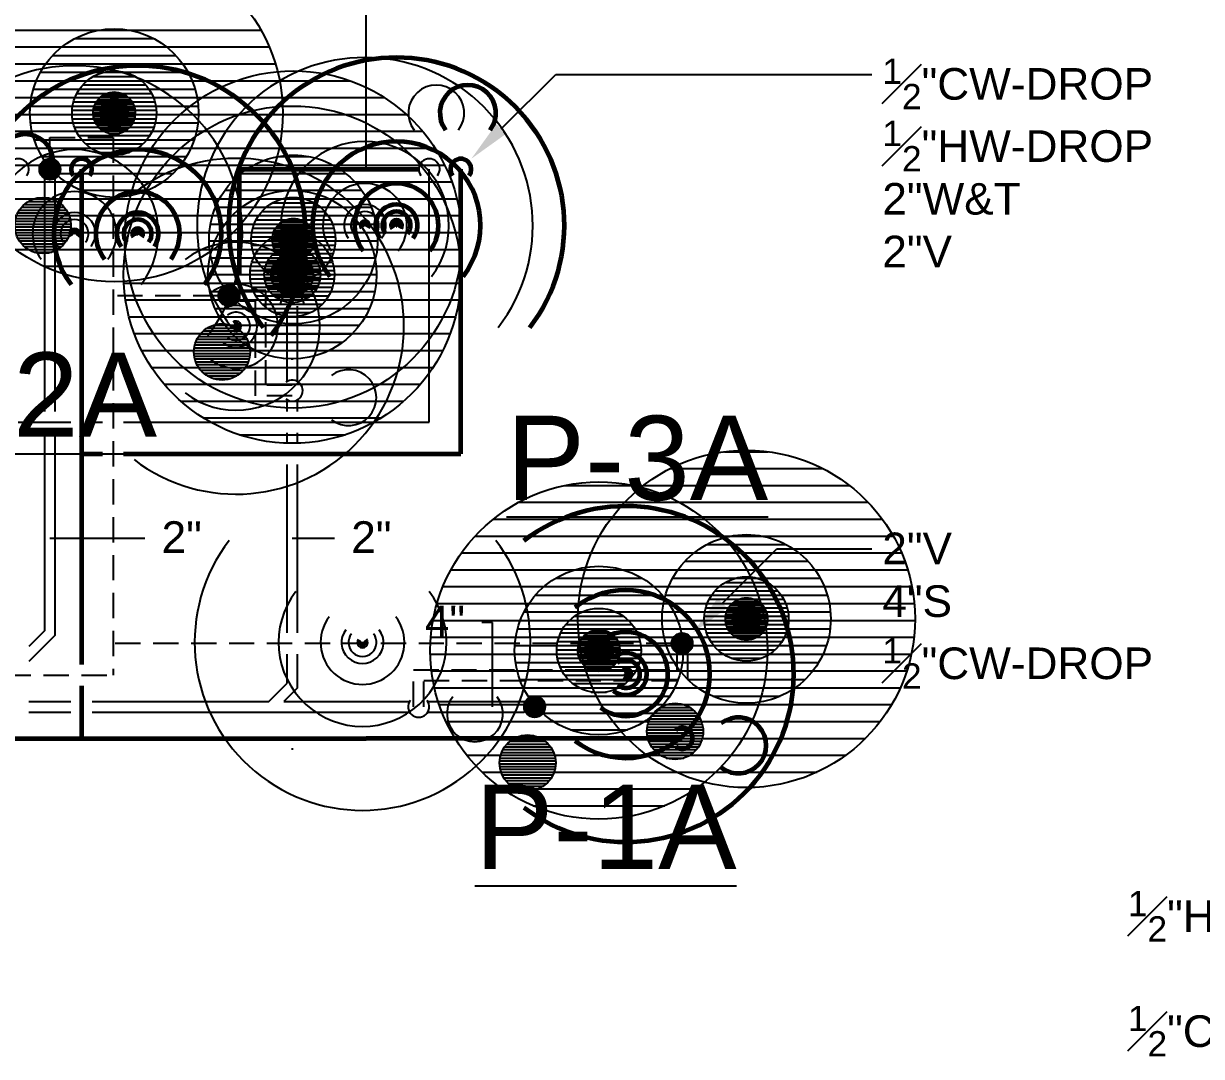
# Model space of a CAD drawing. Extents: x 2104 to 16979, y 4026 to 5124.
# Drawn here: x 9623.2 to 9790.9, y 4526.7 to 4673.7 of the extents above; entities that cross this region are included whole.
import ezdxf
from ezdxf import colors
from ezdxf.entities.mleader import LeaderData, LeaderLine
from ezdxf.math import Vec2, Vec3

# ---------------------------------------------------------------- set-up
doc = ezdxf.new("R2010")
doc.units = 0
doc.header["$LTSCALE"] = 18
doc.header["$MEASUREMENT"] = 0
doc.linetypes.add('VENT', pattern=[0.30000000000000004, 0.2, -0.1])
for name, color, linetype in [('G-ANNO-TEXT', 70, 'Continuous'), ('P-HW-N', 1, 'Continuous'), ('P-HW-N @ 1 (1)', 1, 'Continuous'), ('P-HW-N @ 1 (2)', 1, 'Continuous'), ('P-HW-N @ 12', 1, 'Continuous'), ('P-HW-N @ 128', 1, 'Continuous'), ('P-HW-N @ 16', 1, 'Continuous'), ('P-HW-N @ 192', 1, 'Continuous'), ('P-HW-N @ 2', 1, 'Continuous'), ('P-HW-N @ 24', 1, 'Continuous'), ('P-HW-N @ 384', 1, 'Continuous'), ('P-HW-N @ 4', 1, 'Continuous'), ('P-HW-N @ 48', 1, 'Continuous'), ('P-HW-N @ 64', 1, 'Continuous'), ('P-HW-N @ 768', 1, 'Continuous'), ('P-HW-N @ 8', 1, 'Continuous'), ('P-HW-N @ 96', 1, 'Continuous'), ('P-SAN-N', 6, 'Continuous'), ('P-SAN-N @ 1 (1)', 6, 'Continuous'), ('P-SAN-N @ 1 (2)', 6, 'Continuous'), ('P-SAN-N @ 12', 6, 'Continuous'), ('P-SAN-N @ 128', 6, 'Continuous'), ('P-SAN-N @ 16', 6, 'Continuous'), ('P-SAN-N @ 192', 6, 'Continuous'), ('P-SAN-N @ 2', 6, 'Continuous'), ('P-SAN-N @ 24', 6, 'Continuous'), ('P-SAN-N @ 384', 6, 'Continuous'), ('P-SAN-N @ 4', 6, 'Continuous'), ('P-SAN-N @ 48', 6, 'Continuous'), ('P-SAN-N @ 64', 6, 'Continuous'), ('P-SAN-N @ 768', 6, 'Continuous'), ('P-SAN-N @ 8', 6, 'Continuous'), ('P-SAN-N @ 96', 6, 'Continuous'), ('P-SANV-N', 5, 'VENT'), ('P-SANV-N @ 1 (1)', 5, 'VENT'), ('P-SANV-N @ 1 (2)', 5, 'VENT'), ('P-SANV-N @ 12', 5, 'VENT'), ('P-SANV-N @ 128', 5, 'VENT'), ('P-SANV-N @ 16', 5, 'VENT'), ('P-SANV-N @ 192', 5, 'VENT'), ('P-SANV-N @ 2', 5, 'VENT'), ('P-SANV-N @ 24', 5, 'VENT'), ('P-SANV-N @ 384', 5, 'VENT'), ('P-SANV-N @ 4', 5, 'VENT'), ('P-SANV-N @ 48', 5, 'VENT'), ('P-SANV-N @ 64', 5, 'VENT'), ('P-SANV-N @ 768', 5, 'VENT'), ('P-SANV-N @ 8', 5, 'VENT'), ('P-SANV-N @ 96', 5, 'VENT')]:
    doc.layers.add(name, color=color, linetype=linetype)
for name, color, linetype, lineweight in [('P-CW-N', 4, 'Continuous', 60), ('P-CW-N @ 1 (1)', 4, 'Continuous', 60), ('P-CW-N @ 1 (2)', 4, 'Continuous', 60), ('P-CW-N @ 12', 4, 'Continuous', 60), ('P-CW-N @ 128', 4, 'Continuous', 60), ('P-CW-N @ 16', 4, 'Continuous', 60), ('P-CW-N @ 192', 4, 'Continuous', 60), ('P-CW-N @ 2', 4, 'Continuous', 60), ('P-CW-N @ 24', 4, 'Continuous', 60), ('P-CW-N @ 384', 4, 'Continuous', 60), ('P-CW-N @ 4', 4, 'Continuous', 60), ('P-CW-N @ 48', 4, 'Continuous', 60), ('P-CW-N @ 64', 4, 'Continuous', 60), ('P-CW-N @ 768', 4, 'Continuous', 60), ('P-CW-N @ 8', 4, 'Continuous', 60), ('P-CW-N @ 96', 4, 'Continuous', 60)]:
    doc.layers.add(name, color=color, linetype=linetype, lineweight=lineweight)
doc.layers.get('0').freeze()
doc.styles.add('Arial', font='arial.ttf')
doc.dimstyles.new('Loop048', dxfattribs={"dimscale": 0, "dimtxt": 0.09375, "dimasz": 0.03125, "dimexe": 0.0625, "dimexo": 0.0625, "dimgap": 0.09375, "dimtad": 1, "dimdec": 4, "dimzin": 3, "dimdsep": 46, "dimlunit": 4, "dimtxsty": 'Arial', "dimblk": 'OBLIQUE', "dimcen": 0.09375, "dimdle": 0.0625, "dimclrd": 256, "dimclre": 256, "dimclrt": 256, "dimadec": 4, "dimazin": 0, "dimtfac": 0.8, "dimtdec": 4, "dimtix": 1, "dimtofl": 0, "dimtmove": 1, "dimatfit": 0, "dimldrblk": 'LeaderNoteBlock', "dimfxl": 1, "dimfrac": 1, "dimtolj": 1, "dimtzin": 0, "dimlwd": -1, "dimlwe": -1, "dimarcsym": 0})

# ---------------------------------------------------------------- blocks, each defined once
blk = doc.blocks.new('*U7')
h = blk.add_hatch()
h.set_pattern_fill('ANSI31', color=256, scale=0.025, angle=135)
h.set_pattern_definition([(180, (0, 0), (-4.336808689942018e-19, -0.003125), [])])
edge = h.paths.add_edge_path()
edge.add_arc((-3.469446951953614e-18, -6.938893903907228e-18), 0.03125000000000001, 0, 360)
blk.add_circle((0, 0), 0.03125)
blk = doc.blocks.new('*U257')
at = {"layer": 'P-SANV-N @ 1 (1)', "rotation": 180}
blk.add_blockref('*U7', (9661.656418475846, 4643), dxfattribs=at)
at = {"layer": 'P-SANV-N @ 1 (2)', "rotation": 180}
blk.add_blockref('*U7', (9661.656418475846, 4643), dxfattribs=at)
at = {"layer": 'P-SANV-N @ 12', "xscale": 12, "yscale": 12, "zscale": 12, "rotation": 180}
blk.add_blockref('*U7', (9661.656418475846, 4643), dxfattribs=at)
at = {"layer": 'P-SANV-N @ 128', "xscale": 128, "yscale": 128, "zscale": 128, "rotation": 180}
blk.add_blockref('*U7', (9651.5, 4627), dxfattribs=at)
at = {"layer": 'P-SANV-N @ 16', "xscale": 16, "yscale": 16, "zscale": 16, "rotation": 180}
blk.add_blockref('*U7', (9661.656418475846, 4643), dxfattribs=at)
at = {"layer": 'P-SANV-N @ 192', "xscale": 192, "yscale": 192, "zscale": 192, "rotation": 180}
blk.add_blockref('*U7', (9661.656418475846, 4643), dxfattribs=at)
at = {"layer": 'P-SANV-N @ 2', "xscale": 2, "yscale": 2, "zscale": 2, "rotation": 180}
blk.add_blockref('*U7', (9661.656418475846, 4643), dxfattribs=at)
at = {"layer": 'P-SANV-N @ 24', "xscale": 24, "yscale": 24, "zscale": 24, "rotation": 180}
blk.add_blockref('*U7', (9661.656418475846, 4643), dxfattribs=at)
at = {"layer": 'P-SANV-N @ 384', "xscale": 384, "yscale": 384, "zscale": 384, "rotation": 180}
blk.add_blockref('*U7', (9661.656418475846, 4643), dxfattribs=at)
at = {"layer": 'P-SANV-N @ 4', "xscale": 4, "yscale": 4, "zscale": 4, "rotation": 180}
blk.add_blockref('*U7', (9661.656418475846, 4643), dxfattribs=at)
at = {"layer": 'P-SANV-N @ 48', "xscale": 48, "yscale": 48, "zscale": 48, "rotation": 180}
blk.add_blockref('*U7', (9652.5, 4635), dxfattribs=at)
at = {"layer": 'P-SANV-N @ 64', "xscale": 64, "yscale": 64, "zscale": 64, "rotation": 180}
blk.add_blockref('*U7', (9661.656418475846, 4643), dxfattribs=at)
at = {"layer": 'P-SANV-N @ 768', "xscale": 768, "yscale": 768, "zscale": 768, "rotation": 180}
blk.add_blockref('*U7', (9661.656418475846, 4643), dxfattribs=at)
at = {"layer": 'P-SANV-N @ 8', "xscale": 8, "yscale": 8, "zscale": 8, "rotation": 180}
blk.add_blockref('*U7', (9661.656418475846, 4643), dxfattribs=at)
at = {"layer": 'P-SANV-N @ 96', "xscale": 96, "yscale": 96, "zscale": 96, "rotation": 180}
blk.add_blockref('*U7', (9661.656418475846, 4643), dxfattribs=at)
blk = doc.blocks.new('*U258')
at = {"layer": 'P-SANV-N @ 1 (1)', "rotation": 180}
blk.add_blockref('*U7', (9726.156418475846, 4589), dxfattribs=at)
at = {"layer": 'P-SANV-N @ 1 (2)', "rotation": 180}
blk.add_blockref('*U7', (9726.156418475846, 4589), dxfattribs=at)
at = {"layer": 'P-SANV-N @ 12', "xscale": 12, "yscale": 12, "zscale": 12, "rotation": 180}
blk.add_blockref('*U7', (9726.156418475846, 4589), dxfattribs=at)
at = {"layer": 'P-SANV-N @ 128', "xscale": 128, "yscale": 128, "zscale": 128, "rotation": 180}
blk.add_blockref('*U7', (9716, 4573), dxfattribs=at)
at = {"layer": 'P-SANV-N @ 16', "xscale": 16, "yscale": 16, "zscale": 16, "rotation": 180}
blk.add_blockref('*U7', (9726.156418475846, 4589), dxfattribs=at)
at = {"layer": 'P-SANV-N @ 192', "xscale": 192, "yscale": 192, "zscale": 192, "rotation": 180}
blk.add_blockref('*U7', (9726.156418475846, 4589), dxfattribs=at)
at = {"layer": 'P-SANV-N @ 2', "xscale": 2, "yscale": 2, "zscale": 2, "rotation": 180}
blk.add_blockref('*U7', (9726.156418475846, 4589), dxfattribs=at)
at = {"layer": 'P-SANV-N @ 24', "xscale": 24, "yscale": 24, "zscale": 24, "rotation": 180}
blk.add_blockref('*U7', (9726.156418475846, 4589), dxfattribs=at)
at = {"layer": 'P-SANV-N @ 384', "xscale": 384, "yscale": 384, "zscale": 384, "rotation": 180}
blk.add_blockref('*U7', (9726.156418475846, 4589), dxfattribs=at)
at = {"layer": 'P-SANV-N @ 4', "xscale": 4, "yscale": 4, "zscale": 4, "rotation": 180}
blk.add_blockref('*U7', (9726.156418475846, 4589), dxfattribs=at)
at = {"layer": 'P-SANV-N @ 48', "xscale": 48, "yscale": 48, "zscale": 48, "rotation": 180}
blk.add_blockref('*U7', (9717, 4585.5), dxfattribs=at)
at = {"layer": 'P-SANV-N @ 64', "xscale": 64, "yscale": 64, "zscale": 64, "rotation": 180}
blk.add_blockref('*U7', (9726.156418475846, 4589), dxfattribs=at)
at = {"layer": 'P-SANV-N @ 768', "xscale": 768, "yscale": 768, "zscale": 768, "rotation": 180}
blk.add_blockref('*U7', (9726.156418475846, 4589), dxfattribs=at)
at = {"layer": 'P-SANV-N @ 8', "xscale": 8, "yscale": 8, "zscale": 8, "rotation": 180}
blk.add_blockref('*U7', (9726.156418475846, 4589), dxfattribs=at)
at = {"layer": 'P-SANV-N @ 96', "xscale": 96, "yscale": 96, "zscale": 96, "rotation": 180}
blk.add_blockref('*U7', (9726.156418475846, 4589), dxfattribs=at)
blk = doc.blocks.new('*U259')
at = {"layer": 'P-SAN-N @ 1 (1)', "rotation": 180}
blk.add_blockref('*U7', (9705.156418475846, 4584.5), dxfattribs=at)
at = {"layer": 'P-SAN-N @ 1 (2)', "rotation": 180}
blk.add_blockref('*U7', (9705.156418475846, 4584.5), dxfattribs=at)
at = {"layer": 'P-SAN-N @ 12', "xscale": 12, "yscale": 12, "zscale": 12, "rotation": 180}
blk.add_blockref('*U7', (9705.156418475846, 4584.5), dxfattribs=at)
at = {"layer": 'P-SAN-N @ 128', "xscale": 128, "yscale": 128, "zscale": 128, "rotation": 180}
blk.add_blockref('*U7', (9695, 4568.5), dxfattribs=at)
at = {"layer": 'P-SAN-N @ 16', "xscale": 16, "yscale": 16, "zscale": 16, "rotation": 180}
blk.add_blockref('*U7', (9705.156418475846, 4584.5), dxfattribs=at)
at = {"layer": 'P-SAN-N @ 192', "xscale": 192, "yscale": 192, "zscale": 192, "rotation": 180}
blk.add_blockref('*U7', (9705.156418475846, 4584.5), dxfattribs=at)
at = {"layer": 'P-SAN-N @ 2', "xscale": 2, "yscale": 2, "zscale": 2, "rotation": 180}
blk.add_blockref('*U7', (9705.156418475846, 4584.5), dxfattribs=at)
at = {"layer": 'P-SAN-N @ 24', "xscale": 24, "yscale": 24, "zscale": 24, "rotation": 180}
blk.add_blockref('*U7', (9705.156418475846, 4584.5), dxfattribs=at)
at = {"layer": 'P-SAN-N @ 384', "xscale": 384, "yscale": 384, "zscale": 384, "rotation": 180}
blk.add_blockref('*U7', (9705.156418475846, 4584.5), dxfattribs=at)
at = {"layer": 'P-SAN-N @ 4', "xscale": 4, "yscale": 4, "zscale": 4, "rotation": 180}
blk.add_blockref('*U7', (9705.156418475846, 4584.5), dxfattribs=at)
at = {"layer": 'P-SAN-N @ 48', "xscale": 48, "yscale": 48, "zscale": 48, "rotation": 180}
blk.add_blockref('*U7', (9696, 4576.5), dxfattribs=at)
at = {"layer": 'P-SAN-N @ 64', "xscale": 64, "yscale": 64, "zscale": 64, "rotation": 180}
blk.add_blockref('*U7', (9705.156418475846, 4584.5), dxfattribs=at)
at = {"layer": 'P-SAN-N @ 768', "xscale": 768, "yscale": 768, "zscale": 768, "rotation": 180}
blk.add_blockref('*U7', (9705.156418475846, 4584.5), dxfattribs=at)
at = {"layer": 'P-SAN-N @ 8', "xscale": 8, "yscale": 8, "zscale": 8, "rotation": 180}
blk.add_blockref('*U7', (9705.156418475846, 4584.5), dxfattribs=at)
at = {"layer": 'P-SAN-N @ 96', "xscale": 96, "yscale": 96, "zscale": 96, "rotation": 180}
blk.add_blockref('*U7', (9705.156418475846, 4584.5), dxfattribs=at)
blk = doc.blocks.new('*U260')
at = {"layer": 'P-SAN-N @ 1 (1)', "rotation": 180}
blk.add_blockref('*U7', (9636.156418475846, 4661), dxfattribs=at)
at = {"layer": 'P-SAN-N @ 1 (2)', "rotation": 180}
blk.add_blockref('*U7', (9636.156418475846, 4661), dxfattribs=at)
at = {"layer": 'P-SAN-N @ 12', "xscale": 12, "yscale": 12, "zscale": 12, "rotation": 180}
blk.add_blockref('*U7', (9636.156418475846, 4661), dxfattribs=at)
at = {"layer": 'P-SAN-N @ 128', "xscale": 128, "yscale": 128, "zscale": 128, "rotation": 180}
blk.add_blockref('*U7', (9626, 4645), dxfattribs=at)
at = {"layer": 'P-SAN-N @ 16', "xscale": 16, "yscale": 16, "zscale": 16, "rotation": 180}
blk.add_blockref('*U7', (9636.156418475846, 4661), dxfattribs=at)
at = {"layer": 'P-SAN-N @ 192', "xscale": 192, "yscale": 192, "zscale": 192, "rotation": 180}
blk.add_blockref('*U7', (9636.156418475846, 4661), dxfattribs=at)
at = {"layer": 'P-SAN-N @ 2', "xscale": 2, "yscale": 2, "zscale": 2, "rotation": 180}
blk.add_blockref('*U7', (9636.156418475846, 4661), dxfattribs=at)
at = {"layer": 'P-SAN-N @ 24', "xscale": 24, "yscale": 24, "zscale": 24, "rotation": 180}
blk.add_blockref('*U7', (9636.156418475846, 4661), dxfattribs=at)
at = {"layer": 'P-SAN-N @ 384', "xscale": 384, "yscale": 384, "zscale": 384, "rotation": 180}
blk.add_blockref('*U7', (9636.156418475846, 4661), dxfattribs=at)
at = {"layer": 'P-SAN-N @ 4', "xscale": 4, "yscale": 4, "zscale": 4, "rotation": 180}
blk.add_blockref('*U7', (9636.156418475846, 4661), dxfattribs=at)
at = {"layer": 'P-SAN-N @ 48', "xscale": 48, "yscale": 48, "zscale": 48, "rotation": 180}
blk.add_blockref('*U7', (9627, 4653), dxfattribs=at)
at = {"layer": 'P-SAN-N @ 64', "xscale": 64, "yscale": 64, "zscale": 64, "rotation": 180}
blk.add_blockref('*U7', (9636.156418475846, 4661), dxfattribs=at)
at = {"layer": 'P-SAN-N @ 768', "xscale": 768, "yscale": 768, "zscale": 768, "rotation": 180}
blk.add_blockref('*U7', (9636.156418475846, 4661), dxfattribs=at)
at = {"layer": 'P-SAN-N @ 8', "xscale": 8, "yscale": 8, "zscale": 8, "rotation": 180}
blk.add_blockref('*U7', (9636.156418475846, 4661), dxfattribs=at)
at = {"layer": 'P-SAN-N @ 96', "xscale": 96, "yscale": 96, "zscale": 96, "rotation": 180}
blk.add_blockref('*U7', (9636.156418475846, 4661), dxfattribs=at)
blk = doc.blocks.new('*U8')
at = {"linetype": 'Continuous'}
blk.add_arc((0, 0), 0.03111555437015312, 232.5669694738212, 127.4330305261797, dxfattribs=at)
blk = doc.blocks.new('*U261')
at = {"layer": 'P-CW-N @ 1 (1)', "rotation": 90}
blk.add_blockref('*U8', (9639.5, 4643.843581524154), dxfattribs=at)
at = {"layer": 'P-CW-N @ 1 (2)', "rotation": 89.99999999999999}
blk.add_blockref('*U8', (9639.5, 4643.843581524154), dxfattribs=at)
at = {"layer": 'P-CW-N @ 12', "xscale": 12, "yscale": 12, "zscale": 12, "rotation": 89.99999999999999}
blk.add_blockref('*U8', (9639.5, 4643.843581524154), dxfattribs=at)
at = {"layer": 'P-CW-N @ 128', "xscale": 128, "yscale": 128, "zscale": 128, "rotation": 89.99999999999999}
blk.add_blockref('*U8', (9623.5, 4654), dxfattribs=at)
at = {"layer": 'P-CW-N @ 16', "xscale": 16, "yscale": 16, "zscale": 16, "rotation": 89.99999999999999}
blk.add_blockref('*U8', (9639.5, 4643.843581524154), dxfattribs=at)
at = {"layer": 'P-CW-N @ 192', "xscale": 192.0000000000001, "yscale": 192.0000000000001, "zscale": 192.0000000000001, "rotation": 89.99999999999999}
blk.add_blockref('*U8', (9639.5, 4643.843581524154), dxfattribs=at)
at = {"layer": 'P-CW-N @ 2', "xscale": 2, "yscale": 2, "zscale": 2, "rotation": 89.99999999999999}
blk.add_blockref('*U8', (9639.5, 4643.843581524154), dxfattribs=at)
at = {"layer": 'P-CW-N @ 24', "xscale": 24.00000000000001, "yscale": 24.00000000000001, "zscale": 24.00000000000001, "rotation": 89.99999999999999}
blk.add_blockref('*U8', (9639.5, 4643.843581524154), dxfattribs=at)
at = {"layer": 'P-CW-N @ 384', "xscale": 384.0000000000001, "yscale": 384.0000000000001, "zscale": 384.0000000000001, "rotation": 89.99999999999999}
blk.add_blockref('*U8', (9639.5, 4643.843581524154), dxfattribs=at)
at = {"layer": 'P-CW-N @ 4', "xscale": 4.000000000000001, "yscale": 4.000000000000001, "zscale": 4.000000000000001, "rotation": 89.99999999999999}
blk.add_blockref('*U8', (9639.5, 4643.843581524154), dxfattribs=at)
at = {"layer": 'P-CW-N @ 48', "xscale": 48.00000000000001, "yscale": 48.00000000000001, "zscale": 48.00000000000001, "rotation": 89.99999999999999}
blk.add_blockref('*U8', (9631.5, 4653), dxfattribs=at)
at = {"layer": 'P-CW-N @ 64', "xscale": 64.00000000000001, "yscale": 64.00000000000001, "zscale": 64.00000000000001, "rotation": 89.99999999999999}
blk.add_blockref('*U8', (9639.5, 4643.843581524154), dxfattribs=at)
at = {"layer": 'P-CW-N @ 768', "xscale": 768.0000000000002, "yscale": 768.0000000000002, "zscale": 768.0000000000002, "rotation": 89.99999999999999}
blk.add_blockref('*U8', (9639.5, 4643.843581524154), dxfattribs=at)
at = {"layer": 'P-CW-N @ 8', "xscale": 8.000000000000002, "yscale": 8.000000000000002, "zscale": 8.000000000000002, "rotation": 89.99999999999999}
blk.add_blockref('*U8', (9639.5, 4643.843581524154), dxfattribs=at)
at = {"layer": 'P-CW-N @ 96', "xscale": 96.00000000000003, "yscale": 96.00000000000003, "zscale": 96.00000000000003, "rotation": 89.99999999999999}
blk.add_blockref('*U8', (9639.5, 4643.843581524154), dxfattribs=at)
blk = doc.blocks.new('*U262')
at = {"layer": 'P-HW-N @ 1 (1)', "rotation": 90}
blk.add_blockref('*U8', (9630.5, 4643.843581524154), dxfattribs=at)
at = {"layer": 'P-HW-N @ 1 (2)', "rotation": 89.99999999999999}
blk.add_blockref('*U8', (9630.5, 4643.843581524154), dxfattribs=at)
at = {"layer": 'P-HW-N @ 12', "xscale": 12, "yscale": 12, "zscale": 12, "rotation": 89.99999999999999}
blk.add_blockref('*U8', (9630.5, 4643.843581524154), dxfattribs=at)
at = {"layer": 'P-HW-N @ 128', "xscale": 128, "yscale": 128, "zscale": 128, "rotation": 89.99999999999999}
blk.add_blockref('*U8', (9614.5, 4654), dxfattribs=at)
at = {"layer": 'P-HW-N @ 16', "xscale": 16, "yscale": 16, "zscale": 16, "rotation": 89.99999999999999}
blk.add_blockref('*U8', (9630.5, 4643.843581524154), dxfattribs=at)
at = {"layer": 'P-HW-N @ 192', "xscale": 192.0000000000001, "yscale": 192.0000000000001, "zscale": 192.0000000000001, "rotation": 89.99999999999999}
blk.add_blockref('*U8', (9630.5, 4643.843581524154), dxfattribs=at)
at = {"layer": 'P-HW-N @ 2', "xscale": 2, "yscale": 2, "zscale": 2, "rotation": 89.99999999999999}
blk.add_blockref('*U8', (9630.5, 4643.843581524154), dxfattribs=at)
at = {"layer": 'P-HW-N @ 24', "xscale": 24.00000000000001, "yscale": 24.00000000000001, "zscale": 24.00000000000001, "rotation": 89.99999999999999}
blk.add_blockref('*U8', (9630.5, 4643.843581524154), dxfattribs=at)
at = {"layer": 'P-HW-N @ 384', "xscale": 384.0000000000001, "yscale": 384.0000000000001, "zscale": 384.0000000000001, "rotation": 89.99999999999999}
blk.add_blockref('*U8', (9630.5, 4643.843581524154), dxfattribs=at)
at = {"layer": 'P-HW-N @ 4', "xscale": 4.000000000000001, "yscale": 4.000000000000001, "zscale": 4.000000000000001, "rotation": 89.99999999999999}
blk.add_blockref('*U8', (9630.5, 4643.843581524154), dxfattribs=at)
at = {"layer": 'P-HW-N @ 48', "xscale": 48.00000000000001, "yscale": 48.00000000000001, "zscale": 48.00000000000001, "rotation": 89.99999999999999}
blk.add_blockref('*U8', (9622.5, 4653), dxfattribs=at)
at = {"layer": 'P-HW-N @ 64', "xscale": 64.00000000000001, "yscale": 64.00000000000001, "zscale": 64.00000000000001, "rotation": 89.99999999999999}
blk.add_blockref('*U8', (9630.5, 4643.843581524154), dxfattribs=at)
at = {"layer": 'P-HW-N @ 768', "xscale": 768.0000000000002, "yscale": 768.0000000000002, "zscale": 768.0000000000002, "rotation": 89.99999999999999}
blk.add_blockref('*U8', (9630.5, 4643.843581524154), dxfattribs=at)
at = {"layer": 'P-HW-N @ 8', "xscale": 8.000000000000002, "yscale": 8.000000000000002, "zscale": 8.000000000000002, "rotation": 89.99999999999999}
blk.add_blockref('*U8', (9630.5, 4643.843581524154), dxfattribs=at)
at = {"layer": 'P-HW-N @ 96', "xscale": 96.00000000000003, "yscale": 96.00000000000003, "zscale": 96.00000000000003, "rotation": 89.99999999999999}
blk.add_blockref('*U8', (9630.5, 4643.843581524154), dxfattribs=at)
blk = doc.blocks.new('*U14')
at = {"linetype": 'Continuous'}
blk.add_arc((0, 0), 0.03111555437015312, 322.5669694738173, 217.4330305261757, dxfattribs=at)
blk = doc.blocks.new('*U263')
at = {"layer": 'P-CW-N @ 1 (1)'}
blk.add_blockref('*U14', (9676.343581524154, 4645), dxfattribs=at)
at = {"layer": 'P-CW-N @ 1 (2)'}
blk.add_blockref('*U14', (9676.343581524154, 4645), dxfattribs=at)
at = {"layer": 'P-CW-N @ 12', "xscale": 12, "yscale": 12, "zscale": 12}
blk.add_blockref('*U14', (9676.343581524154, 4645), dxfattribs=at)
at = {"layer": 'P-CW-N @ 128', "xscale": 128, "yscale": 128, "zscale": 128}
blk.add_blockref('*U14', (9686.5, 4661), dxfattribs=at)
at = {"layer": 'P-CW-N @ 16', "xscale": 16, "yscale": 16, "zscale": 16}
blk.add_blockref('*U14', (9676.343581524154, 4645), dxfattribs=at)
at = {"layer": 'P-CW-N @ 192', "xscale": 192, "yscale": 192, "zscale": 192}
blk.add_blockref('*U14', (9676.343581524154, 4645), dxfattribs=at)
at = {"layer": 'P-CW-N @ 2', "xscale": 2, "yscale": 2, "zscale": 2}
blk.add_blockref('*U14', (9676.343581524154, 4645), dxfattribs=at)
at = {"layer": 'P-CW-N @ 24', "xscale": 24, "yscale": 24, "zscale": 24}
blk.add_blockref('*U14', (9676.343581524154, 4645), dxfattribs=at)
at = {"layer": 'P-CW-N @ 384', "xscale": 384, "yscale": 384, "zscale": 384}
blk.add_blockref('*U14', (9676.343581524154, 4645), dxfattribs=at)
at = {"layer": 'P-CW-N @ 4', "xscale": 4, "yscale": 4, "zscale": 4}
blk.add_blockref('*U14', (9676.343581524154, 4645), dxfattribs=at)
at = {"layer": 'P-CW-N @ 48', "xscale": 48, "yscale": 48, "zscale": 48}
blk.add_blockref('*U14', (9685.5, 4653), dxfattribs=at)
at = {"layer": 'P-CW-N @ 64', "xscale": 64, "yscale": 64, "zscale": 64}
blk.add_blockref('*U14', (9676.343581524154, 4645), dxfattribs=at)
at = {"layer": 'P-CW-N @ 768', "xscale": 768, "yscale": 768, "zscale": 768}
blk.add_blockref('*U14', (9676.343581524154, 4645), dxfattribs=at)
at = {"layer": 'P-CW-N @ 8', "xscale": 8, "yscale": 8, "zscale": 8}
blk.add_blockref('*U14', (9676.343581524154, 4645), dxfattribs=at)
at = {"layer": 'P-CW-N @ 96', "xscale": 96, "yscale": 96, "zscale": 96}
blk.add_blockref('*U14', (9676.343581524154, 4645), dxfattribs=at)
blk = doc.blocks.new('*U264')
at = {"layer": 'P-HW-N @ 1 (1)'}
blk.add_blockref('*U14', (9671.843581524154, 4645), dxfattribs=at)
at = {"layer": 'P-HW-N @ 1 (2)'}
blk.add_blockref('*U14', (9671.843581524154, 4645), dxfattribs=at)
at = {"layer": 'P-HW-N @ 12', "xscale": 12, "yscale": 12, "zscale": 12}
blk.add_blockref('*U14', (9671.843581524154, 4645), dxfattribs=at)
at = {"layer": 'P-HW-N @ 128', "xscale": 128, "yscale": 128, "zscale": 128}
blk.add_blockref('*U14', (9682, 4661), dxfattribs=at)
at = {"layer": 'P-HW-N @ 16', "xscale": 16, "yscale": 16, "zscale": 16}
blk.add_blockref('*U14', (9671.843581524154, 4645), dxfattribs=at)
at = {"layer": 'P-HW-N @ 192', "xscale": 192, "yscale": 192, "zscale": 192}
blk.add_blockref('*U14', (9671.843581524154, 4645), dxfattribs=at)
at = {"layer": 'P-HW-N @ 2', "xscale": 2, "yscale": 2, "zscale": 2}
blk.add_blockref('*U14', (9671.843581524154, 4645), dxfattribs=at)
at = {"layer": 'P-HW-N @ 24', "xscale": 24, "yscale": 24, "zscale": 24}
blk.add_blockref('*U14', (9671.843581524154, 4645), dxfattribs=at)
at = {"layer": 'P-HW-N @ 384', "xscale": 384, "yscale": 384, "zscale": 384}
blk.add_blockref('*U14', (9671.843581524154, 4645), dxfattribs=at)
at = {"layer": 'P-HW-N @ 4', "xscale": 4, "yscale": 4, "zscale": 4}
blk.add_blockref('*U14', (9671.843581524154, 4645), dxfattribs=at)
at = {"layer": 'P-HW-N @ 48', "xscale": 48, "yscale": 48, "zscale": 48}
blk.add_blockref('*U14', (9681, 4653), dxfattribs=at)
at = {"layer": 'P-HW-N @ 64', "xscale": 64, "yscale": 64, "zscale": 64}
blk.add_blockref('*U14', (9671.843581524154, 4645), dxfattribs=at)
at = {"layer": 'P-HW-N @ 768', "xscale": 768, "yscale": 768, "zscale": 768}
blk.add_blockref('*U14', (9671.843581524154, 4645), dxfattribs=at)
at = {"layer": 'P-HW-N @ 8', "xscale": 8, "yscale": 8, "zscale": 8}
blk.add_blockref('*U14', (9671.843581524154, 4645), dxfattribs=at)
at = {"layer": 'P-HW-N @ 96', "xscale": 96, "yscale": 96, "zscale": 96}
blk.add_blockref('*U14', (9671.843581524154, 4645), dxfattribs=at)
blk = doc.blocks.new('*U265')
at = {"layer": 'P-CW-N @ 1 (1)', "rotation": 270}
blk.add_blockref('*U14', (9709, 4581.156418475846), dxfattribs=at)
at = {"layer": 'P-CW-N @ 1 (2)', "rotation": 270}
blk.add_blockref('*U14', (9709, 4581.156418475846), dxfattribs=at)
at = {"layer": 'P-CW-N @ 12', "xscale": 12, "yscale": 12, "zscale": 12, "rotation": 270}
blk.add_blockref('*U14', (9709, 4581.156418475846), dxfattribs=at)
at = {"layer": 'P-CW-N @ 128', "xscale": 128, "yscale": 128, "zscale": 128, "rotation": 270}
blk.add_blockref('*U14', (9725, 4571), dxfattribs=at)
at = {"layer": 'P-CW-N @ 16', "xscale": 16, "yscale": 16, "zscale": 16, "rotation": 270}
blk.add_blockref('*U14', (9709, 4581.156418475846), dxfattribs=at)
at = {"layer": 'P-CW-N @ 192', "xscale": 192, "yscale": 192, "zscale": 192, "rotation": 270}
blk.add_blockref('*U14', (9709, 4581.156418475846), dxfattribs=at)
at = {"layer": 'P-CW-N @ 2', "xscale": 2, "yscale": 2, "zscale": 2, "rotation": 270}
blk.add_blockref('*U14', (9709, 4581.156418475846), dxfattribs=at)
at = {"layer": 'P-CW-N @ 24', "xscale": 24, "yscale": 24, "zscale": 24, "rotation": 270}
blk.add_blockref('*U14', (9709, 4581.156418475846), dxfattribs=at)
at = {"layer": 'P-CW-N @ 384', "xscale": 384, "yscale": 384, "zscale": 384, "rotation": 270}
blk.add_blockref('*U14', (9709, 4581.156418475846), dxfattribs=at)
at = {"layer": 'P-CW-N @ 4', "xscale": 4, "yscale": 4, "zscale": 4, "rotation": 270}
blk.add_blockref('*U14', (9709, 4581.156418475846), dxfattribs=at)
at = {"layer": 'P-CW-N @ 48', "xscale": 48, "yscale": 48, "zscale": 48, "rotation": 270}
blk.add_blockref('*U14', (9717, 4572), dxfattribs=at)
at = {"layer": 'P-CW-N @ 64', "xscale": 64, "yscale": 64, "zscale": 64, "rotation": 270}
blk.add_blockref('*U14', (9709, 4581.156418475846), dxfattribs=at)
at = {"layer": 'P-CW-N @ 768', "xscale": 768, "yscale": 768, "zscale": 768, "rotation": 270}
blk.add_blockref('*U14', (9709, 4581.156418475846), dxfattribs=at)
at = {"layer": 'P-CW-N @ 8', "xscale": 8, "yscale": 8, "zscale": 8, "rotation": 270}
blk.add_blockref('*U14', (9709, 4581.156418475846), dxfattribs=at)
at = {"layer": 'P-CW-N @ 96', "xscale": 96, "yscale": 96, "zscale": 96, "rotation": 270}
blk.add_blockref('*U14', (9709, 4581.156418475846), dxfattribs=at)
blk = doc.blocks.new('*U35')
at = {"linetype": 'Continuous'}
blk.add_circle((0, 0), 0.03515625, dxfattribs=at)
blk.add_arc((-0.09046299364832543, -9.635221240398197e-15), 0.03515625000000001, 270.0000000000061, 90.00000000000608, dxfattribs=at)
blk = doc.blocks.new('*U514')
at = {"layer": 'P-SAN-N @ 1 (2)', "rotation": 90}
blk.add_blockref('*U35', (9661.5, 4570.500000000001), dxfattribs=at)
at = {"layer": 'P-SAN-N @ 48', "xscale": 48, "yscale": 48, "zscale": 48, "rotation": 90}
blk.add_blockref('*U35', (9661.5, 4638.000000000001), dxfattribs=at)
blk = doc.blocks.new('*U515')
at = {"layer": 'P-SANV-N @ 1 (1)', "rotation": 270}
blk.add_blockref('*U14', (9653.5, 4630.656418475847), dxfattribs=at)
at = {"layer": 'P-SANV-N @ 1 (2)', "rotation": 270}
blk.add_blockref('*U14', (9653.5, 4630.656418475847), dxfattribs=at)
at = {"layer": 'P-SANV-N @ 12', "xscale": 12, "yscale": 12, "zscale": 12, "rotation": 270}
blk.add_blockref('*U14', (9653.5, 4630.656418475847), dxfattribs=at)
at = {"layer": 'P-SANV-N @ 128', "xscale": 128, "yscale": 128, "zscale": 128, "rotation": 270}
blk.add_blockref('*U14', (9669.5, 4620.500000000001), dxfattribs=at)
at = {"layer": 'P-SANV-N @ 16', "xscale": 16, "yscale": 16, "zscale": 16, "rotation": 270}
blk.add_blockref('*U14', (9653.5, 4630.656418475847), dxfattribs=at)
at = {"layer": 'P-SANV-N @ 192', "xscale": 192, "yscale": 192, "zscale": 192, "rotation": 270}
blk.add_blockref('*U14', (9653.5, 4630.656418475847), dxfattribs=at)
at = {"layer": 'P-SANV-N @ 2', "xscale": 2, "yscale": 2, "zscale": 2, "rotation": 270}
blk.add_blockref('*U14', (9653.5, 4630.656418475847), dxfattribs=at)
at = {"layer": 'P-SANV-N @ 24', "xscale": 24, "yscale": 24, "zscale": 24, "rotation": 270}
blk.add_blockref('*U14', (9653.5, 4630.656418475847), dxfattribs=at)
at = {"layer": 'P-SANV-N @ 384', "xscale": 384, "yscale": 384, "zscale": 384, "rotation": 270}
blk.add_blockref('*U14', (9653.5, 4630.656418475847), dxfattribs=at)
at = {"layer": 'P-SANV-N @ 4', "xscale": 4, "yscale": 4, "zscale": 4, "rotation": 270}
blk.add_blockref('*U14', (9653.5, 4630.656418475847), dxfattribs=at)
at = {"layer": 'P-SANV-N @ 48', "xscale": 48, "yscale": 48, "zscale": 48, "rotation": 270}
blk.add_blockref('*U14', (9661.5, 4621.500000000001), dxfattribs=at)
at = {"layer": 'P-SANV-N @ 64', "xscale": 64, "yscale": 64, "zscale": 64, "rotation": 270}
blk.add_blockref('*U14', (9653.5, 4630.656418475847), dxfattribs=at)
at = {"layer": 'P-SANV-N @ 768', "xscale": 768, "yscale": 768, "zscale": 768, "rotation": 270}
blk.add_blockref('*U14', (9653.5, 4630.656418475847), dxfattribs=at)
at = {"layer": 'P-SANV-N @ 8', "xscale": 8, "yscale": 8, "zscale": 8, "rotation": 270}
blk.add_blockref('*U14', (9653.5, 4630.656418475847), dxfattribs=at)
at = {"layer": 'P-SANV-N @ 96', "xscale": 96, "yscale": 96, "zscale": 96, "rotation": 270}
blk.add_blockref('*U14', (9653.5, 4630.656418475847), dxfattribs=at)
blk = doc.blocks.new('*U516')
at = {"layer": 'P-SANV-N @ 1 (1)', "rotation": 270}
blk.add_blockref('*U8', (9671.5, 4585.656418475847), dxfattribs=at)
at = {"layer": 'P-SANV-N @ 1 (2)', "rotation": 270}
blk.add_blockref('*U8', (9671.5, 4585.656418475847), dxfattribs=at)
at = {"layer": 'P-SANV-N @ 12', "xscale": 12, "yscale": 12, "zscale": 12, "rotation": 270}
blk.add_blockref('*U8', (9671.5, 4585.656418475847), dxfattribs=at)
at = {"layer": 'P-SANV-N @ 128', "xscale": 128, "yscale": 128, "zscale": 128, "rotation": 270}
blk.add_blockref('*U8', (9687.5, 4575.500000000001), dxfattribs=at)
at = {"layer": 'P-SANV-N @ 16', "xscale": 16, "yscale": 16, "zscale": 16, "rotation": 270}
blk.add_blockref('*U8', (9671.5, 4585.656418475847), dxfattribs=at)
at = {"layer": 'P-SANV-N @ 192', "xscale": 192, "yscale": 192, "zscale": 192, "rotation": 270}
blk.add_blockref('*U8', (9671.5, 4585.656418475847), dxfattribs=at)
at = {"layer": 'P-SANV-N @ 2', "xscale": 2, "yscale": 2, "zscale": 2, "rotation": 270}
blk.add_blockref('*U8', (9671.5, 4585.656418475847), dxfattribs=at)
at = {"layer": 'P-SANV-N @ 24', "xscale": 24, "yscale": 24, "zscale": 24, "rotation": 270}
blk.add_blockref('*U8', (9671.5, 4585.656418475847), dxfattribs=at)
at = {"layer": 'P-SANV-N @ 384', "xscale": 384, "yscale": 384, "zscale": 384, "rotation": 270}
blk.add_blockref('*U8', (9671.5, 4585.656418475847), dxfattribs=at)
at = {"layer": 'P-SANV-N @ 4', "xscale": 4, "yscale": 4, "zscale": 4, "rotation": 270}
blk.add_blockref('*U8', (9671.5, 4585.656418475847), dxfattribs=at)
at = {"layer": 'P-SANV-N @ 48', "xscale": 48, "yscale": 48, "zscale": 48, "rotation": 270}
blk.add_blockref('*U8', (9679.5, 4576.500000000001), dxfattribs=at)
at = {"layer": 'P-SANV-N @ 64', "xscale": 64, "yscale": 64, "zscale": 64, "rotation": 270}
blk.add_blockref('*U8', (9671.5, 4585.656418475847), dxfattribs=at)
at = {"layer": 'P-SANV-N @ 768', "xscale": 768, "yscale": 768, "zscale": 768, "rotation": 270}
blk.add_blockref('*U8', (9671.5, 4585.656418475847), dxfattribs=at)
at = {"layer": 'P-SANV-N @ 8', "xscale": 8, "yscale": 8, "zscale": 8, "rotation": 270}
blk.add_blockref('*U8', (9671.5, 4585.656418475847), dxfattribs=at)
at = {"layer": 'P-SANV-N @ 96', "xscale": 96, "yscale": 96, "zscale": 96, "rotation": 270}
blk.add_blockref('*U8', (9671.5, 4585.656418475847), dxfattribs=at)
blk = doc.blocks.new('_Oblique')
at = {"color": 0, "linetype": 'ByBlock', "lineweight": -2}
blk.add_line((-0.5, -0.5), (0.5, 0.5), dxfattribs=at)
blk = doc.blocks.new('LeaderNoteBlock')
blk.add_ellipse((0, 0), major_axis=(1, -1.836909530733566e-16), ratio=0.2499999999998295, start_param=5.387520513321723, end_param=10.32044275462724)
blk = doc.blocks.new('*U724')
at = {"layer": 'P-SAN-N @ 1 (1)'}
blk.add_blockref('*U7', (9661.5, 4638), dxfattribs=at)
at = {"layer": 'P-SAN-N @ 1 (2)'}
blk.add_blockref('*U7', (9661.5, 4638), dxfattribs=at)
at = {"layer": 'P-SAN-N @ 12', "xscale": 12, "yscale": 12, "zscale": 12}
blk.add_blockref('*U7', (9661.5, 4638), dxfattribs=at)
at = {"layer": 'P-SAN-N @ 128', "xscale": 128, "yscale": 128, "zscale": 128}
blk.add_blockref('*U7', (9661.5, 4638), dxfattribs=at)
at = {"layer": 'P-SAN-N @ 16', "xscale": 16, "yscale": 16, "zscale": 16}
blk.add_blockref('*U7', (9661.5, 4638), dxfattribs=at)
at = {"layer": 'P-SAN-N @ 192', "xscale": 192, "yscale": 192, "zscale": 192}
blk.add_blockref('*U7', (9661.5, 4638), dxfattribs=at)
at = {"layer": 'P-SAN-N @ 2', "xscale": 2, "yscale": 2, "zscale": 2}
blk.add_blockref('*U7', (9661.5, 4638), dxfattribs=at)
at = {"layer": 'P-SAN-N @ 24', "xscale": 24, "yscale": 24, "zscale": 24}
blk.add_blockref('*U7', (9661.5, 4638), dxfattribs=at)
at = {"layer": 'P-SAN-N @ 384', "xscale": 384, "yscale": 384, "zscale": 384}
blk.add_blockref('*U7', (9661.5, 4638), dxfattribs=at)
at = {"layer": 'P-SAN-N @ 4', "xscale": 4, "yscale": 4, "zscale": 4}
blk.add_blockref('*U7', (9661.5, 4638), dxfattribs=at)
at = {"layer": 'P-SAN-N @ 48', "xscale": 48, "yscale": 48, "zscale": 48}
blk.add_blockref('*U7', (9661.5, 4638), dxfattribs=at)
at = {"layer": 'P-SAN-N @ 64', "xscale": 64, "yscale": 64, "zscale": 64}
blk.add_blockref('*U7', (9661.5, 4638), dxfattribs=at)
at = {"layer": 'P-SAN-N @ 768', "xscale": 768, "yscale": 768, "zscale": 768}
blk.add_blockref('*U7', (9661.5, 4638), dxfattribs=at)
at = {"layer": 'P-SAN-N @ 8', "xscale": 8, "yscale": 8, "zscale": 8}
blk.add_blockref('*U7', (9661.5, 4638), dxfattribs=at)
at = {"layer": 'P-SAN-N @ 96', "xscale": 96, "yscale": 96, "zscale": 96}
blk.add_blockref('*U7', (9661.5, 4638), dxfattribs=at)

msp = doc.modelspace()

# ---------------------------------------------------------------- linework, layer by layer
at = {"layer": 'P-CW-N'}
for p, q in [((9631.5, 4653), (9631.5, 4582.5)), ((9654, 4638), (9654, 4653)), ((9654, 4653), (9679.5, 4653)), ((9685.5, 4612.5), (9685.5, 4653)), ((9631.5, 4612.5), (9634.5, 4612.5)), ((9637.5, 4612.5), (9685.5, 4612.5)), ((9631.5, 4579.5), (9631.5, 4572)), ((9612, 4572), (9672, 4572)), ((9717, 4572), (9672, 4572))]:
    msp.add_line(p, q, dxfattribs=at)
at = {"layer": 'P-HW-N'}
for p, q in [((9681, 4617), (9681, 4653)), ((9622.5, 4617), (9630, 4617)), ((9633, 4617), (9634.5, 4617)), ((9637.5, 4617), (9681, 4617))]:
    msp.add_line(p, q, dxfattribs=at)
at = {"layer": 'P-SAN-N'}
for p, q in [((9626.250000000002, 4651.708419001554), (9626.250000000002, 4618.5)), ((9627.75, 4618.5), (9627.75, 4651.708419001555)), ((9660.750000000004, 4633.5), (9660.750000000002, 4622.791580998449)), ((9662.25, 4622.791580998447), (9662.25, 4633.5)), ((9660.750000000002, 4620.208419001554), (9660.750000000002, 4618.5)), ((9662.25, 4618.5), (9662.25, 4620.208419001555)), ((9626.249999999995, 4615.5), (9626.250000000002, 4587.310660171779)), ((9627.750000000005, 4586.689339828226), (9627.750000000002, 4615.5)), ((9660.750000000002, 4615.5), (9660.750000000002, 4614)), ((9662.25, 4614), (9662.25, 4615.5)), ((9660.750000000002, 4611), (9660.750000000002, 4587)), ((9662.250000000004, 4587), (9662.250000000004, 4611)), ((9626.250000000004, 4587.310660171782), (9624, 4585.060660171778)), ((9627.750000000004, 4586.689339828225), (9624, 4582.939339828221)), ((9660.750000000002, 4584), (9660.750000000002, 4579.810660171783)), ((9662.250000000004, 4579.189339828226), (9662.250000000004, 4584)), ((9658.189339828217, 4577.25), (9660.750000000002, 4579.810660171782)), ((9662.250000000004, 4579.189339828225), (9660.31066017178, 4577.250000000002)), ((9624, 4577.250000000001), (9630, 4577.250000000001)), ((9633, 4577.250000000002), (9658.189339828217, 4577.250000000001)), ((9660.310660171777, 4577.250000000001), (9678.208419001554, 4577.250000000002)), ((9680.791580998446, 4577.250000000002), (9694.5, 4577.250000000002)), ((9624, 4575.75), (9630, 4575.75)), ((9633, 4575.75), (9678.208419001554, 4575.75)), ((9680.791580998446, 4575.75), (9694.5, 4575.749999999999))]:
    msp.add_line(p, q, dxfattribs=at)
at = {"layer": 'P-SANV-N'}
for p, q in [((9627, 4654.5), (9627, 4657.5)), ((9627, 4657.5), (9636, 4657.5)), ((9636, 4657.5), (9636, 4581)), ((9651, 4635), (9636, 4635)), ((9657.75, 4635.75), (9654, 4635.75)), ((9657.75, 4622.25), (9657.75, 4635.75)), ((9656.25, 4634.25), (9654, 4634.25)), ((9656.25, 4620.75), (9656.25, 4634.25)), ((9661.5, 4622.25), (9657.75, 4622.25)), ((9661.5, 4620.75), (9656.25, 4620.75)), ((9715.5, 4585.5), (9636, 4585.5)), ((9716.25, 4584), (9716.25, 4581.75)), ((9717.75, 4584), (9717.75, 4580.25)), ((9577.5, 4581), (9636, 4581)), ((9678.75, 4576.5), (9678.75, 4581.75)), ((9678.75, 4581.75), (9716.25, 4581.75)), ((9680.25, 4576.5), (9680.25, 4580.25)), ((9680.25, 4580.25), (9717.75, 4580.25))]:
    msp.add_line(p, q, dxfattribs=at)

# ---------------------------------------------------------------- block references
at = {"layer": 'P-CW-N'}
for name in ['*U263', '*U261', '*U265']:
    msp.add_blockref(name, (0, 0), dxfattribs=at)
at = {"layer": 'P-HW-N'}
for name in ['*U264', '*U262']:
    msp.add_blockref(name, (0, 0), dxfattribs=at)
at = {"layer": 'P-SAN-N'}
for name in ['*U260', '*U724', '*U514', '*U259']:
    msp.add_blockref(name, (0, 0), dxfattribs=at)
at = {"layer": 'P-SANV-N'}
for name in ['*U257', '*U515', '*U258', '*U516']:
    msp.add_blockref(name, (0, 0), dxfattribs=at)

# ---------------------------------------------------------------- texts
at = {"layer": 'G-ANNO-TEXT', "style": 'Arial'}
for s, insert, char_height, width, attachment_point in [('{\\LP-2A}', (9605, 4626.918417462483), 12, 68, 1), ('{\\LP-3A}', (9692, 4617.918417462483), 12, 68, 1), ('4"', (9686.099999999627, 4590.900000000373), 4.5, 12.59999999999854, 3), ('{\\LP-1A}', (9687.5, 4565.418417462483), 12, 68, 1)]:
    msp.add_mtext(s, dxfattribs=dict(at, insert=insert, char_height=char_height, width=width, attachment_point=attachment_point))
at = {"layer": 'G-ANNO-TEXT', "char_height": 4.5, "attachment_point": 1, "style": 'Arial'}
for width, insert in [(20.10000000000036, (9642.9, 4602.9)), (30.60000000000036, (9669.9, 4602.9))]:
    msp.add_mtext_dynamic_manual_height_columns('2"', width=width, gutter_width=22.5, heights=[0], dxfattribs=dict(at, insert=insert))

# ---------------------------------------------------------------- leaders
at = {"layer": 'G-ANNO-TEXT'}
for points in [[(9672, 4653), (9672, 4687.5), (9744, 4687.5)], [(9627, 4600.5), (9639, 4600.5), (9640.5, 4600.5)], [(9661.5, 4600.5), (9666, 4600.5), (9667.5, 4600.5)], [(9690, 4576.5), (9690, 4588.5), (9688.5, 4588.5)]]:
    msp.add_leader(points, dimstyle='Loop048', override={"dimscale": 0}, dxfattribs=at)
ml = msp.add_multileader_mtext('Standard', dxfattribs=at)
ml.set_content('\\A1;{\\H0.8x;\\S1#2;}"CW-DROP\\P{\\H0.8x;\\S1#2;}"HW-DROP\\P2"W&T\\P2"V', color=256, style='Arial')
ml.set_leader_properties(color=256, linetype='ByLayer', lineweight=-1)
ml.build(insert=Vec2(0, 0))
ml.multileader.update_dxf_attribs({"has_dogleg": 0, "dogleg_length": 0.125, "arrow_head_size": 6, "scale": 48})
ctx = ml.context
ctx.base_point, ctx.scale, ctx.char_height, ctx.arrow_head_size, ctx.landing_gap_size, ctx.plane_origin = Vec3(9744, 4666.5), 48, 4.5, 6, 1.5, Vec3(9708, 4656)
notes = []
notes.append((ctx, [(0, (1, 1, 0), (9738, 4666.5), (1, 0), 6, [(0, [(9687, 4654.5), (9699, 4666.5)], 0, [])])]))
ctx.mtext.insert, ctx.mtext.flow_direction = Vec3(9745.5, 4668.75), 5
ml = msp.add_multileader_mtext('Standard', dxfattribs=at)
ml.set_content('\\pxt1;FURNISH 18"x18" RATED ACCESS PANEL TO BE INSTALLED BY GENERAL CONTRACTOR', color=256, style='Arial')
ml.set_leader_properties(color=256, linetype='ByLayer', lineweight=-1)
ml.build(insert=Vec2(0, 0))
ml.multileader.update_dxf_attribs({"has_dogleg": 0, "dogleg_length": 0.125, "arrow_head_size": 6, "scale": 48})
ctx = ml.context
ctx.base_point, ctx.scale, ctx.char_height, ctx.arrow_head_size, ctx.landing_gap_size, ctx.plane_origin = Vec3(10247.53137789905, 4659), 48, 4.5, 6, 1.5, Vec3(10519.5, 4599)
ctx.text_align_type = 2
notes.append((ctx, [(0, (1, 1, 0), (10390.5, 4659), (-1, 0), 6, [(0, [(10519.5, 4590), (10459.5, 4659)], 0, [])])]))
ctx.mtext.insert, ctx.mtext.width, ctx.mtext.alignment, ctx.mtext.flow_direction = Vec3(10383, 4661.288369713506), 137.3146103657382, 3, 5
ml = msp.add_multileader_mtext('Standard', dxfattribs=at)
ml.set_content('\\A1;2"V\\P4"S\\P{\\H0.8x;\\S1#2;}"CW-DROP', color=256, style='Arial')
ml.set_leader_properties(color=256, linetype='ByLayer', lineweight=-1)
ml.build(insert=Vec2(0, 0))
ml.multileader.update_dxf_attribs({"has_dogleg": 0, "dogleg_length": 0.125, "arrow_head_size": 6, "scale": 48})
ctx = ml.context
ctx.base_point, ctx.scale, ctx.char_height, ctx.arrow_head_size, ctx.landing_gap_size, ctx.plane_origin = Vec3(9744, 4599), 48, 4.5, 6, 1.5, Vec3(9708, 4588.5)
notes.append((ctx, [(0, (1, 1, 0), (9738, 4599), (1, 0), 6, [(0, [(9718.5, 4587), (9730.5, 4599)], 0, [])])]))
ctx.mtext.insert, ctx.mtext.flow_direction = Vec3(9745.5, 4601.288369713506), 5
ml = msp.add_multileader_mtext('Standard', dxfattribs=at)
ml.set_content('\\A1;2"W&T\\P{\\H0.8x;\\S1#2;}"HW-DROP\\P2"V\\P{\\H0.8x;\\S1#2;}"CW-DROP', color=256, style='Arial')
ml.set_leader_properties(color=256, linetype='ByLayer', lineweight=-1)
ml.build(insert=Vec2(0, 0))
ml.multileader.update_dxf_attribs({"has_dogleg": 0, "dogleg_length": 0.125, "arrow_head_size": 6, "scale": 48})
ctx = ml.context
ctx.base_point, ctx.scale, ctx.char_height, ctx.arrow_head_size, ctx.landing_gap_size, ctx.plane_origin = Vec3(9779.660914051841, 4555.5), 48, 4.5, 6, 1.5, Vec3(9883.5, 4627.5)
ctx.text_align_type = 2
notes.append((ctx, [(0, (1, 1, 0), (9826.5, 4555.5), (-1, 0), 6, [(0, [(9865.5, 4570.5), (9850.5, 4555.5)], 0, [])])]))
ctx.mtext.insert, ctx.mtext.alignment, ctx.mtext.flow_direction = Vec3(9819, 4557.788369713506), 3, 5
ml = msp.add_multileader_mtext('Standard', dxfattribs=at)
ml.set_content('\\pxt1;FURNISH 18"x18" RATED ACCESS PANEL TO BE INSTALLED BY GENERAL CONTRACTOR', color=256, style='Arial')
ml.set_leader_properties(color=256, linetype='ByLayer', lineweight=-1)
ml.build(insert=Vec2(0, 0))
ml.multileader.update_dxf_attribs({"has_dogleg": 0, "dogleg_length": 0.125, "arrow_head_size": 6, "scale": 48})
ctx = ml.context
ctx.base_point, ctx.scale, ctx.char_height, ctx.arrow_head_size, ctx.landing_gap_size, ctx.plane_origin = Vec3(7449, 4555.5), 48, 4.5, 6, 1.5, Vec3(7429.5, 4542)
notes.append((ctx, [(0, (1, 1, 0), (7443, 4555.5), (1, 0), 6, [(0, [(7429.5, 4536), (7443, 4555.5)], 0, [])])]))
ctx.mtext.insert, ctx.mtext.width, ctx.mtext.flow_direction = Vec3(7450.5, 4557.788369713506), 46.09235137258111, 5
for ctx, leaders in notes:
    for number, flags, end, landing, length, lines in leaders:
        leader = LeaderData()
        leader.index, (leader.has_last_leader_line, leader.has_dogleg_vector, leader.attachment_direction) = number, flags
        leader.last_leader_point, leader.dogleg_vector, leader.dogleg_length = Vec3(end), Vec3(landing), length
        for number, points, colour, breaks in lines:
            line = LeaderLine()
            line.index, line.vertices, line.color, line.breaks = number, Vec3.list(points), colors.encode_raw_color(colour), breaks
            leader.lines.append(line)
        ctx.leaders.append(leader)

doc.saveas('drawing.dxf')
